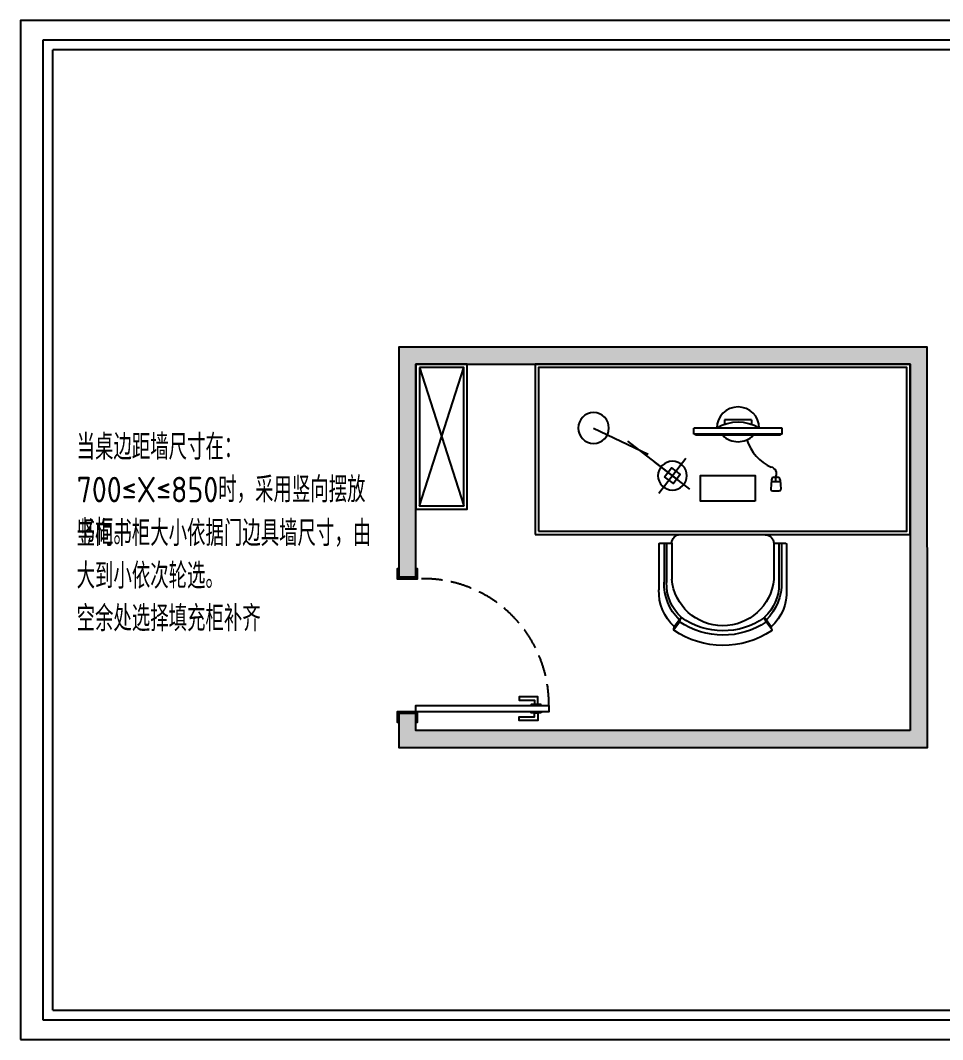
# Model space of a CAD drawing. Extents: x 422240 to 534325, y -8262 to 172635.
# Drawn here: x 498510 to 503921, y 84255 to 90236 of the extents above; entities that cross this region are included whole.
import ezdxf

# ---------------------------------------------------------------- set-up
doc = ezdxf.new("R2010")
doc.units = 0
doc.header["$LTSCALE"] = 1000
doc.header["$MEASUREMENT"] = 0
doc.linetypes.add('DASH', pattern=[0.35, 0.25, -0.1])
for name, color, linetype in [('PM-家具', 146, 'Continuous'), ('WALL', 255, 'Continuous'), ('wipess', 8, 'Continuous'), ('活动家具', 7, 'Continuous')]:
    doc.layers.add(name, color=color, linetype=linetype)
doc.styles.get("Standard").update_dxf_attribs({"font": 'gbenor.shx', "bigfont": 'gbcbig.shx'})

# ---------------------------------------------------------------- blocks, each defined once
blk = doc.blocks.new('书房摆放方案图框')
at = {"color": 251}
for p, q in [((25027, 17757), (372, 17757)), ((372, 17757), (372, 493)), ((372, 493), (25027, 493))]:
    blk.add_line(p, q, dxfattribs=at)
for p, q in [((24853, 17583), (546, 17583)), ((546, 667), (546, 17583)), ((546, 667), (24853, 667))]:
    blk.add_line(p, q)
blk.add_lwpolyline([(-25, 145), (25375, 145), (25375, 18105), (-25, 18105)], close=True)
blk = doc.blocks.new('door-swing-single1')
at = {"color": 0, "linetype": 'ByBlock'}
for points in [[(10, -10), (10, 110), (-50, 110), (-50, 100), (0, 100)], [(0, 0), (0, 100)], [(0, 0), (-50, 0), (-50, -10), (10, -10)], [(10, 0), (48, 0), (48, -780), (10, -780), (10, -10)]]:
    blk.add_lwpolyline(points, dxfattribs=at)
for points in [[(800, 0), (800, 100), (850, 100), (850, 110), (790, 110), (790, -10), (850, -10), (850, 0)], [(5, -715), (-40, -715), (-40, -605), (-20, -605), (-20, -695), (5, -695)], [(53, -715), (98, -715), (98, -605), (78, -605), (78, -695), (53, -695)], [(5, -735), (5, -675), (10, -675), (10, -735)], [(53, -735), (53, -675), (48, -675), (48, -735)]]:
    blk.add_lwpolyline(points, close=True, dxfattribs=at)
at = {"color": 250, "linetype": 'DASH', "ltscale": 0.5}
blk.add_arc((53.8, -42.6), 737.4, 269.54749, 3.31294, dxfattribs=at)
blk = doc.blocks.new('A$C0C407320')
blk.add_wipeout([(-244.3, -90.3), (-264, -110), (-284.9, -136.2), (-301, -162.2), (-321.6, -210.1), (-330.9, -249), (-334.6, -293.5), (-334.5, -575), (-333, -578.5), (-329.5, -580), (-259.4, -580), (-257.4, -594), (-244.8, -615.4), (-231.9, -624.6), (-209.4, -630), (289.4, -629.2), (309.8, -624.9), (327.5, -611.6), (335.3, -599.2), (338, -591.2), (339.4, -579.2), (409.3, -579.2), (412.9, -577.7), (414.3, -574.2), (414.8, -293), (411.6, -250.7), (401.4, -208.2), (387.4, -173.3), (363.5, -133.1), (342.7, -107.5), (330.2, -94.8), (324.5, -89.5), (328.6, -69.4), (327.9, -67.5), (326.6, -66.1), (299.3, -46.1), (255.6, -20.7), (224.7, -7), (191.1, 4.5), (142.8, 15.4), (120.7, 18.4), (94.7, 20.2), (1.4, 19.6), (-48.2, 16.5), (-107.1, 4.4), (-173.1, -21.1), (-206.7, -39.8), (-231.4, -56.5), (-244.3, -66.3), (-246.9, -68.4), (-248.2, -71.5), (-247.7, -73.5), (-246.8, -77.7)]).dxf.layer = 'wipess'
at = {"color": 0}
for p, q in [((-247.7, -73.5), (-244.3, -90.3)), ((-247.4, -73.9), (-213.9, -118.6)), ((-244.3, -90.3), (-204.1, -144.7)), ((-213.9, -118.6), (-203.4, -143.7)), ((294.1, -117.8), (284.1, -141.6)), ((324.5, -89.4), (284.5, -143.5)), ((327.6, -73.1), (294.1, -117.8)), ((327.9, -72.7), (324.5, -89.4)), ((-334.5, -575), (-334.3, -306.3)), ((-289.6, -580), (-289.4, -349.6)), ((369.4, -579.2), (369.6, -339.8)), ((414.3, -574.2), (414.5, -305.4)), ((-259.4, -580), (-259.2, -367.4)), ((339.4, -579.2), (339.6, -366.6)), ((-329.5, -580), (-259.4, -580)), ((339.4, -579.2), (409.3, -579.2)), ((-209.4, -630), (289.4, -629.2))]:
    blk.add_line(p, q, dxfattribs=at)
at = {"color": 252}
for p, q in [((-304.7, -580), (-304.4, -351.7)), ((384.7, -579.2), (385, -350.8))]:
    blk.add_line(p, q, dxfattribs=at)
at = {"color": 0}
for centre, radius, start, end in [((41.6, -494.7), 514.7, 56.37969, 124.09103), ((-60.7, -293.5), 273.9, 132.07905, 182.66395), ((40.2, -395.8), 300.8, 5.56925, 174.59047), ((-244.1, -71.5), 4.14, 133.12278, 216.30489), ((140.9, -292.7), 273.9, 357.33605, 47.92095), ((323.6, -70.1), 5, 323.14068, 52.97161), ((-24.2, -339.9), 265.4, 132.65772, 182.10225), ((-207.8, -141.4), 5, 319.42232, 333.3582), ((289.1, -141.6), 5, 180, 220.57768), ((105.2, -338.4), 264.4, 359.69807, 47.06986), ((-329.5, -575), 5, 180, 270), ((-209.4, -580), 50, 180.0107, 270), ((289.4, -579.2), 50, 270, 359.9893), ((409.3, -574.2), 5, 270, 0)]:
    blk.add_arc(centre, radius, start, end, dxfattribs=at)
at = {"color": 252}
for centre, radius, start, end in [((41.5, -493.6), 453.6, 56.09265, 124.24089), ((41.1, -482.9), 417.8, 54.38427, 125.93574), ((0.9, -345.8), 305.4, 135.00352, 181.10524), ((79.7, -344.9), 305.4, 358.89476, 45.06655)]:
    blk.add_arc(centre, radius, start, end, dxfattribs=at)
blk = doc.blocks.new('电脑组合')
at = {"layer": 'PM-家具', "color": 251}
for p, q in [((-23371.3, 55179.3), (-23531.3, 55179.3)), ((-23531.3, 55179.3), (-23531.3, 55150.6)), ((-23371.3, 55179.3), (-23371.3, 55150.6)), ((-23711.3, 55095.1), (-23711.3, 55129.3)), ((-23191.3, 55129.3), (-23711.3, 55129.3)), ((-23191.3, 55095.1), (-23711.3, 55095.1)), ((-23701.3, 55088.1), (-23701.3, 55095.1)), ((-23201.3, 55088.1), (-23701.3, 55088.1)), ((-23201.3, 55088.1), (-23201.3, 55095.1)), ((-23191.3, 55095.1), (-23191.3, 55129.3)), ((-23232, 54841.9), (-23232, 54846.9)), ((-23232, 54846.9), (-23227, 54846.9)), ((-23232, 54841.9), (-23232, 54846.9)), ((-23232, 54846.9), (-23227, 54846.9)), ((-23227, 54841.9), (-23227, 54846.9)), ((-23227, 54841.9), (-23227, 54846.9)), ((-23254.5, 54826.9), (-23259.5, 54771.9)), ((-23254.5, 54826.9), (-23259.5, 54771.9)), ((-23255.4, 54816.9), (-23203.6, 54816.9)), ((-23255.4, 54816.9), (-23203.6, 54816.9)), ((-23239.5, 54841.9), (-23219.5, 54841.9)), ((-23239.5, 54841.9), (-23219.5, 54841.9)), ((-23229.5, 54816.9), (-23229.5, 54841.9)), ((-23229.5, 54816.9), (-23229.5, 54841.9)), ((-23204.5, 54826.9), (-23199.5, 54771.9)), ((-23204.5, 54826.9), (-23199.5, 54771.9)), ((-23249.5, 54761.9), (-23209.5, 54761.9)), ((-23249.5, 54761.9), (-23209.5, 54761.9))]:
    blk.add_line(p, q, dxfattribs=at)
blk.add_lwpolyline([(-23350.5, 54701.6), (-23670.5, 54701.6), (-23670.5, 54851.6), (-23350.5, 54851.6)], close=True, dxfattribs=at)
for centre, radius, start, end in [((-23451.3, 55129.3), 125, 360, 180), ((-23451.3, 54923.6), 240.7, 58.71551, 121.28449), ((-23451.3, 55175.1), 125, 224.10696, 315.89304), ((-23150, 55138.2), 260.3, 197.08535, 245.94022), ((-23150, 55138.2), 260.3, 197.08535, 245.94022), ((-23262, 54864.2), 36.8, 331.98473, 80.90059), ((-23262, 54864.2), 36.8, 331.98473, 80.90059), ((-23239.5, 54826.9), 15, 90, 180), ((-23239.5, 54826.9), 15, 90, 180), ((-23219.5, 54826.9), 15, 0, 90), ((-23219.5, 54826.9), 15, 0, 90), ((-23249.5, 54771.9), 10, 180, 270), ((-23249.5, 54771.9), 10, 180, 270), ((-23209.5, 54771.9), 10, 270, 0), ((-23209.5, 54771.9), 10, 270, 0)]:
    blk.add_arc(centre, radius, start, end, dxfattribs=at)
blk = doc.blocks.new('desklamp')
at = {"color": 251}
for p, q in [((-1924464.2, -2101437.3), (-1924464.2, -2101792.9)), ((-1924481.4, -2101650.3), (-1924407.5, -2101998.1)), ((-1924385.3, -2102102.4), (-1924439.4, -2101848.1)), ((-1924285.2, -2101948.2), (-1924539.5, -2102002.3))]:
    blk.add_line(p, q, dxfattribs=at)
blk.add_lwpolyline([(-1924387.3, -2101936.7), (-1924450.9, -2101950.2), (-1924437.4, -2102013.8), (-1924373.8, -2102000.3)], close=True, dxfattribs=at)
for centre, radius in [((-1924464.2, -2101437.3), 90.3), ((-1924412.3, -2101975.2), 84.7)]:
    blk.add_circle(centre, radius, dxfattribs=at)
blk = doc.blocks.new('2200书桌')
at = {"layer": 'PM-家具'}
blk.add_lwpolyline([(475451.3, 105118.3), (477651.3, 105118.3), (477651.3, 106118.3), (475451.3, 106118.3)], close=True, dxfattribs=at)
at = {"layer": 'PM-家具', "color": 251}
blk.add_lwpolyline([(475471.3, 105138.3), (477631.3, 105138.3), (477631.3, 106098.3), (475471.3, 106098.3)], close=True, dxfattribs=at)
at = {"layer": 'PM-家具', "color": 251, "xscale": -0.9999999999999999, "rotation": 64.36996794135159}
blk.add_blockref('desklamp', (-2251317.9, -720370.1, 0), dxfattribs=at)
at = {"layer": 'PM-家具', "color": 251}
blk.add_blockref('电脑组合', (500092.2, 50613.4), dxfattribs=at)

msp = doc.modelspace()

# ---------------------------------------------------------------- linework, layer by layer
at = {"layer": 'PM-家具', "color": 251}
for p, q in [((500851.1, 87388.4), (501111.1, 88198.4)), ((500851.1, 88198.4), (501111.1, 87388.4))]:
    msp.add_line(p, q, dxfattribs=at)
at = {"layer": 'PM-家具'}
msp.add_lwpolyline([(500831.1, 88218.4), (500831.1, 87368.4), (501131.1, 87368.4), (501131.1, 88218.4)], close=True, dxfattribs=at)
at = {"layer": 'PM-家具', "color": 251}
msp.add_lwpolyline([(500851.1, 88198.4), (500851.1, 87388.4), (501111.1, 87388.4), (501111.1, 88198.4)], close=True, dxfattribs=at)

# ---------------------------------------------------------------- block references
at = {"layer": 'PM-家具', "xscale": -1, "rotation": 180}
msp.add_blockref('A$C0C407320', (502591.1, 86588.9), dxfattribs=at)
at = {"layer": 'PM-家具', "rotation": 90.00000000000001}
msp.add_blockref('door-swing-single1', (500831.1, 86168.9), dxfattribs=at)

# ---------------------------------------------------------------- texts
at = {"char_height": 150, "attachment_point": 1}
for s, insert in [('当桌边距墙尺寸在：700≤X≤850时，采用竖向摆放书柜。', (498840.2, 87808)), ('竖向书柜大小依据门边具墙尺寸，由大到小依次轮选。\\P空余处选择填充柜补齐', (498840.2, 87301.8))]:
    msp.add_mtext_dynamic_manual_height_columns(s, width=1734.523, gutter_width=1750, heights=[0], dxfattribs=dict(at, insert=insert))

# ---------------------------------------------------------------- next in the draw order: hatches: boundary and pattern name
at = {"layer": '活动家具'}
h = msp.add_hatch(dxfattribs=at)
h.set_pattern_fill('钢筋混凝土', color=251, scale=10, angle=180)
h.set_pattern_definition([(225, (465380.321, 98633.827), (17.67767, -17.67767), []), (230, (465380.32, 98633.83), (-71.72602, 6.27521), [7.5, -82.5]), (175, (465380.32, 98633.83), (13.87513, -75.21921), [6, -66]), (280.4514, (465374.344, 98634.35), (-57.85094, -68.94395), [6.37402, -70.11421]), (226.1842, (465380.32, 98613.83), (-106.7241, 16.5519), [11.25, -123.75]), (276.6356, (465371.43, 98615.21), (-93.46627, -97.4118), [9.56103, -105.1713]), (171.1842, (465380.32, 98613.83), (-93.4662, -97.41186), [9, -99]), (201, (465370.32, 98618.83), (-59.690705, 40.26189), [7.5, -82.5]), (146, (465370.32, 98618.83), (-24.33153, -72.515), [6, -66]), (251.4514, (465365.35, 98622.18), (-84.02226, -32.25305), [6.37402, -70.11421]), (217.5, (465380.321, 98633.827), (-1.215986, -33.289385), [0, -65.2, 0, -67, 0, -66.25]), (187.5, (465380.32, 98633.827), (-26.306954, -39.44117), [0, -38.2, 0, -63.7, 0, -25.25]), (147.5, (465402.621, 98633.827), (-53.382244, 2.255487), [0, -25, 0, -78, 0, -103.5]), (137.5, (465412.62, 98633.827), (-58.318617, -10.0105), [0, -32.5, 0, -51.8, 0, -73.5])])
h.paths.add_polyline_path([(503731.4, 86068.9), (500831.3, 86068.9), (500830.9, 86168.9), (500730.9, 86168.9), (500731.2, 85968.9), (503831.3, 85968.9), (503831.1, 88318.5), (500731.1, 88318.3), (500731.3, 86968.8), (500831.3, 86969.1), (500831.1, 88218.6), (503731.1, 88218.5)])

# ---------------------------------------------------------------- next in the draw order: linework, layer by layer
at = {"layer": 'WALL'}
msp.add_lwpolyline([(503731.4, 86068.9), (500831.1, 86068.9), (500831.1, 86168.9), (500731.1, 86168.9), (500731.1, 85968.9), (503831.4, 85968.9), (503831.1, 88318.5), (500730.9, 88318.5), (500731.3, 86968.9), (500831.3, 86968.9), (500830.9, 88218.5), (503731.1, 88218.5)], close=True, dxfattribs=at)

# ---------------------------------------------------------------- next in the draw order: block references
at = {"xscale": 0.3330153595476334, "yscale": 0.3330153595476334, "zscale": 0.3330153595476334}
msp.add_blockref('书房摆放方案图框', (498518.6, 84207), dxfattribs=at)
at = {"layer": 'PM-家具'}
msp.add_blockref('2200书桌', (26079.7, -17899.8), dxfattribs=at)

doc.saveas('drawing.dxf')
